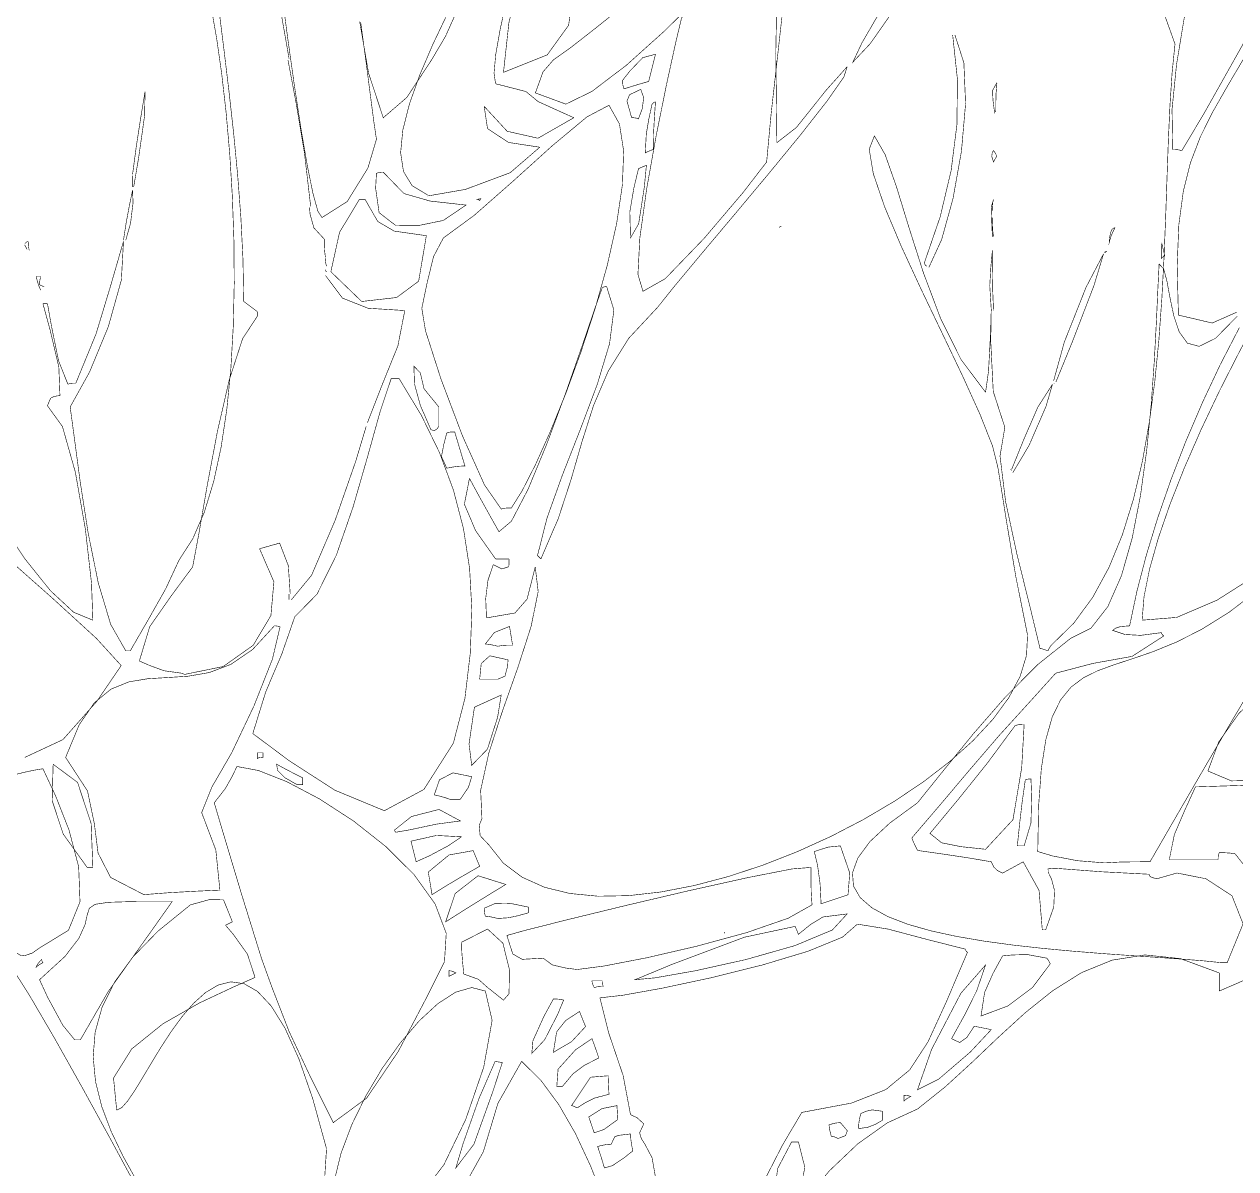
# Model space of a CAD drawing. Extents: x -2.4 to 2.35, y -1.59 to 1.78.
# Drawn here: x -0.448 to 0.621, y -0.404 to 0.605 of the extents above; entities that cross this region are included whole.
import ezdxf

# ---------------------------------------------------------------- set-up
doc = ezdxf.new("R2010")
doc.units = 0
doc.header["$LTSCALE"] = 0.000394
doc.header["$MEASUREMENT"] = 0
doc.layers.add('Alberi', color=8, linetype='CONTINUOUS')

msp = doc.modelspace()

# ---------------------------------------------------------------- linework, layer by layer
at = {"layer": 'Alberi', "color": 8, "linetype": 'Continuous', "const_width": 0.0005}
for points in [[(-0.032, 0.5525), (-0.033321, 0.561928), (-0.03183, 0.578333), (-0.027843, 0.600894), (-0.021676, 0.628791), (-0.013648, 0.661205), (-0.004074, 0.697315), (0.006728, 0.736302), (0.018442, 0.777345), (0.03075, 0.819625), (0.043336, 0.862322), (0.055883, 0.904615), (0.068074, 0.945685), (0.079592, 0.984712), (0.090121, 1.020876), (0.099343, 1.053356), (0.106941, 1.081334), (0.112599, 1.103989), (0.116, 1.1205)], [(-0.092, 0.4545), (-0.10547, 0.462502), (-0.11315, 0.475087), (-0.115682, 0.491702), (-0.113708, 0.511794), (-0.10787, 0.534811), (-0.09881, 0.560198), (-0.087171, 0.587405), (-0.073594, 0.615877), (-0.058721, 0.645063), (-0.043196, 0.674408), (-0.027658, 0.703361), (-0.012752, 0.731368), (0.000882, 0.757876), (0.012601, 0.782334), (0.021763, 0.804187), (0.027726, 0.822883), (0.029848, 0.837869), (0.027487, 0.848592), (0.02, 0.8545)], [(-0.247, 0.7945), (-0.245458, 0.759245), (-0.241333, 0.72413), (-0.235375, 0.688625), (-0.228333, 0.652204), (-0.220958, 0.614338), (-0.214, 0.5745)], [(0.499, 0.7575), (0.504728, 0.727532), (0.518904, 0.693916), (0.537016, 0.658284), (0.554552, 0.622268), (0.567, 0.5875)], [(0.565, 0.4945), (0.56438, 0.52988), (0.56837, 0.569537), (0.57525, 0.61125), (0.583296, 0.652796), (0.590787, 0.691954), (0.596, 0.7265)], [(0.216, 0.5005), (0.215567, 0.542213), (0.215056, 0.579204), (0.215649, 0.611551), (0.218528, 0.639332), (0.224875, 0.662625), (0.235872, 0.681508), (0.252701, 0.696059), (0.276544, 0.706356), (0.308583, 0.712477), (0.35, 0.7145)], [(-0.254, 0.3605), (-0.254667, 0.397589), (-0.256519, 0.434769), (-0.259333, 0.471907), (-0.262889, 0.508873), (-0.266963, 0.545534), (-0.271333, 0.581759), (-0.275778, 0.617416), (-0.280074, 0.652374), (-0.284, 0.6865)], [(-0.294, 0.6655), (-0.288288, 0.645295), (-0.282872, 0.620722), (-0.277859, 0.592377), (-0.27336, 0.560854), (-0.269482, 0.526749), (-0.266335, 0.490655), (-0.264027, 0.453168), (-0.262666, 0.414882), (-0.262362, 0.376392), (-0.263222, 0.338293), (-0.265357, 0.301179), (-0.268874, 0.265646), (-0.273882, 0.232288), (-0.28049, 0.201699), (-0.288807, 0.174475), (-0.29894, 0.151211), (-0.311, 0.1325)], [(0.664, 0.6535), (0.651328, 0.631313), (0.623375, 0.581), (0.592984, 0.526938), (0.573, 0.4935)], [(-0.150878, 0.606643), (-0.146069, 0.571069), (-0.142163, 0.54099), (-0.139145, 0.517952), (-0.137, 0.5035), (-0.144556, 0.478056), (-0.162778, 0.448611), (-0.185, 0.4345), (-0.188629, 0.440121), (-0.193017, 0.455999), (-0.198016, 0.48066), (-0.203479, 0.512627), (-0.209259, 0.550426), (-0.215208, 0.59258), (-0.221178, 0.637614)], [(-0.057331, 0.636278), (-0.076, 0.5945), (-0.088037, 0.574056), (-0.110296, 0.540278), (-0.131, 0.5225), (-0.143906, 0.561672), (-0.15175, 0.607125)], [(0.151539, 0.633287), (0.117297, 0.599284), (0.083213, 0.568675), (0.052907, 0.545675), (0.03, 0.5345), (0.003148, 0.544389), (0.009852, 0.562944), (0.019, 0.5735), (0.033995, 0.584139), (0.0566, 0.601789), (0.085151, 0.62468)], [(0.346, 0.3945), (0.360024, 0.435276), (0.369632, 0.475908), (0.374728, 0.516252), (0.375216, 0.556164), (0.371, 0.5955)], [(0.35, 0.3905), (0.361287, 0.41513), (0.371296, 0.451204), (0.37875, 0.493), (0.38237, 0.534796), (0.38088, 0.57087), (0.373, 0.5955)], [(0.567, 0.5875), (0.564428, 0.561912), (0.562554, 0.533439), (0.561143, 0.502519), (0.55996, 0.469589), (0.558768, 0.435086), (0.557331, 0.399447), (0.555415, 0.36311), (0.552783, 0.326511), (0.5492, 0.290088), (0.544429, 0.254278), (0.538236, 0.219518), (0.530384, 0.186246), (0.520639, 0.154899), (0.508763, 0.125913), (0.494522, 0.099727), (0.477679, 0.076777), (0.458, 0.0575)], [(0.538, 0.0795), (0.539681, 0.10013), (0.544536, 0.12441), (0.552281, 0.151818), (0.562633, 0.18183), (0.575309, 0.213925), (0.590024, 0.24758), (0.606496, 0.282274), (0.624441, 0.317485), (0.643575, 0.352689), (0.663616, 0.387364), (0.68428, 0.420989), (0.705283, 0.453041), (0.726342, 0.482998), (0.747173, 0.510338), (0.767494, 0.534539), (0.787021, 0.555077), (0.805469, 0.571432), (0.822557, 0.58308), (0.838, 0.5895)], [(-0.195, 0.4445), (-0.200407, 0.491056), (-0.207593, 0.534278), (-0.215, 0.5735)], [(0.111, 0.3555), (0.126379, 0.37474), (0.150031, 0.403109), (0.178605, 0.43708), (0.20875, 0.473125), (0.237113, 0.507717), (0.260344, 0.537328), (0.27509, 0.558432), (0.278, 0.5675)], [(0.278, 0.5675), (0.259481, 0.546796), (0.233185, 0.51387), (0.216, 0.5005)], [(0.621376, 0.351031), (0.599825, 0.3415), (0.57, 0.3485), (0.568907, 0.392238), (0.570376, 0.428044), (0.574329, 0.457706), (0.580688, 0.483012), (0.589375, 0.50575), (0.600312, 0.527708), (0.613421, 0.550674), (0.628624, 0.576436)], [(-0.341, 0.5455), (-0.344963, 0.521463), (-0.348704, 0.497204), (-0.352, 0.4725)], [(-0.351, 0.4615), (-0.34663, 0.487278), (-0.34137, 0.524389), (-0.341, 0.5455)], [(0.037, 0.5225), (0.005556, 0.536722), (-0.005222, 0.545611), (-0.032, 0.5525)], [(0.408, 0.5265), (0.406519, 0.538167), (0.406148, 0.5465), (0.41, 0.5535)], [(0.409, 0.5275), (0.409037, 0.536204), (0.409296, 0.544463), (0.41, 0.5525)], [(0.007, 0.4965), (-0.020593, 0.500722), (-0.039074, 0.512944), (-0.042, 0.5325)], [(-0.042, 0.5325), (-0.021741, 0.510574), (0.005407, 0.504426), (0.037, 0.5225)], [(0.302, 0.5065), (0.297411, 0.494759), (0.301048, 0.473052), (0.311117, 0.443653), (0.325824, 0.408836), (0.343375, 0.370875), (0.361976, 0.332044), (0.379833, 0.294617), (0.395152, 0.260868), (0.406139, 0.233071), (0.411, 0.2135)], [(0.4, 0.2805), (0.378408, 0.309182), (0.360367, 0.345509), (0.345265, 0.385614), (0.33249, 0.425631), (0.321429, 0.461695), (0.311469, 0.48994), (0.302, 0.5065)], [(-0.092, 0.4535), (-0.058556, 0.459315), (-0.019111, 0.474019), (0.007, 0.4965)], [(0.573, 0.4935), (0.570037, 0.494204), (0.567296, 0.494463), (0.565, 0.4945)], [(-0.352, 0.4615), (-0.352, 0.465204), (-0.352, 0.468463), (-0.352, 0.4715)], [(-0.352, 0.4585), (-0.354963, 0.444204), (-0.357704, 0.429463), (-0.36, 0.4145)], [(-0.358, 0.4145), (-0.353778, 0.429463), (-0.351556, 0.447537), (-0.352, 0.4585)], [(0.406, 0.4175), (0.40537, 0.431833), (0.404963, 0.4435), (0.407, 0.4505)], [(0.407, 0.4505), (0.406296, 0.447463), (0.406037, 0.444204), (0.406, 0.4405)], [(-0.183, 0.4155), (-0.192148, 0.425426), (-0.195519, 0.437574), (-0.196, 0.4435)], [(0.407, 0.4175), (0.406296, 0.423463), (0.406037, 0.429204), (0.406, 0.4345)], [(0.218, 0.4255), (0.218296, 0.426204), (0.219037, 0.426463), (0.22, 0.4265)], [(-0.444, 0.4135), (-0.445, 0.413204), (-0.446, 0.412463), (-0.447, 0.4115)], [(-0.445, 0.4065), (-0.445963, 0.408204), (-0.446704, 0.409463), (-0.447, 0.4105)], [(-0.443, 0.4055), (-0.443704, 0.408463), (-0.443963, 0.411204), (-0.444, 0.4135)], [(-0.407, 0.2675), (-0.389953, 0.298187), (-0.373375, 0.33825), (-0.361859, 0.379438), (-0.36, 0.4135)], [(-0.36, 0.4135), (-0.371778, 0.37287), (-0.384222, 0.331796), (-0.402, 0.2885)], [(-0.182, 0.3995), (-0.182704, 0.405204), (-0.182963, 0.410463), (-0.183, 0.4155)], [(-0.181, 0.3915), (-0.181704, 0.394204), (-0.181963, 0.396463), (-0.182, 0.3985)], [(0.406, 0.4055), (0.40463, 0.390685), (0.403704, 0.374315), (0.405, 0.3535)], [(0.407, 0.3525), (0.406296, 0.370463), (0.406037, 0.388204), (0.406, 0.4055)], [(0.504, 0.4025), (0.488593, 0.373019), (0.469407, 0.324648), (0.46, 0.2905)], [(0.462, 0.2895), (0.476444, 0.324796), (0.495556, 0.374537), (0.504, 0.4025)], [(0.505, 0.4035), (0.505296, 0.404204), (0.506037, 0.404463), (0.507, 0.4045)], [(0.506, 0.4035), (0.505296, 0.4035), (0.505037, 0.4035), (0.505, 0.4035)], [(-0.181, 0.3865), (-0.181704, 0.387463), (-0.181963, 0.388204), (-0.182, 0.3885)], [(0.623703, 0.337353), (0.606797, 0.304602), (0.590995, 0.270984), (0.576433, 0.236919), (0.563248, 0.202824), (0.551575, 0.169117), (0.541552, 0.136215), (0.533315, 0.104537), (0.527, 0.0745), (0.519111, 0.073907), (0.514556, 0.072426), (0.512, 0.0705), (0.522926, 0.06687), (0.536741, 0.06613), (0.555, 0.0685), (0.555296, 0.0675), (0.556037, 0.0665), (0.557, 0.0655), (0.529141, 0.047578), (0.494625, 0.041375), (0.461797, 0.032734), (0.439, 0.0075), (0.412344, -0.021797), (0.38625, -0.052125), (0.360531, -0.082641), (0.335, -0.1125), (0.336296, -0.115796), (0.338037, -0.119537), (0.34, -0.1235), (0.361296, -0.126537), (0.383037, -0.129796), (0.405, -0.1335), (0.40737, -0.138315), (0.41063, -0.141352), (0.415, -0.1435), (0.433185, -0.133574), (0.447148, -0.158759), (0.45, -0.1935), (0.451, -0.1935), (0.452, -0.1935), (0.453, -0.1935), (0.460104, -0.173449), (0.460797, -0.158798), (0.458148, -0.148796), (0.455228, -0.142696), (0.455106, -0.139748), (0.460852, -0.139204), (0.475536, -0.140313), (0.502229, -0.142329), (0.544, -0.1445), (0.545148, -0.146648), (0.547852, -0.147685), (0.551, -0.1485), (0.56868, -0.143428), (0.59428, -0.148484), (0.61724, -0.163476), (0.627, -0.188212), (0.613, -0.2225), (0.611037, -0.2225), (0.609296, -0.2225), (0.608, -0.2225), (0.592254, -0.220872), (0.573375, -0.21935), (0.551907, -0.217838), (0.52839, -0.216239), (0.503366, -0.214455), (0.477376, -0.212389), (0.450963, -0.209944), (0.424668, -0.207023), (0.399032, -0.203529), (0.374598, -0.199364), (0.351906, -0.194432), (0.331499, -0.188634), (0.313917, -0.181874), (0.299704, -0.174056), (0.289399, -0.16508), (0.283546, -0.154851), (0.282685, -0.143271), (0.287359, -0.130243), (0.298108, -0.11567), (0.315474, -0.099455), (0.34, -0.0815), (0.34, -0.0815), (0.363256, -0.052596), (0.389248, -0.020668), (0.417112, 0.011308), (0.445984, 0.040356), (0.475, 0.0635), (0.492955, 0.072448), (0.507763, 0.091449), (0.51975, 0.118555), (0.529239, 0.151819), (0.536555, 0.189293), (0.542023, 0.22903), (0.545968, 0.269082), (0.548713, 0.307503), (0.550584, 0.342344), (0.551905, 0.371659), (0.553, 0.3935), (0.556982, 0.389277), (0.559896, 0.378436), (0.562594, 0.363719), (0.565928, 0.347868), (0.57075, 0.333625), (0.577912, 0.323732), (0.588266, 0.320931), (0.602664, 0.327964), (0.621958, 0.347573)], [(0.348, 0.3915), (0.347037, 0.3925), (0.346296, 0.3935), (0.346, 0.3945)], [(-0.433, 0.3705), (-0.434704, 0.3745), (-0.435963, 0.3785), (-0.437, 0.3825)], [(-0.437, 0.3825), (-0.435963, 0.3825), (-0.434704, 0.3825), (-0.433, 0.3825)], [(-0.433, 0.3825), (-0.433778, 0.378833), (-0.433889, 0.375167), (-0.43, 0.3735)], [(-0.112, 0.3525), (-0.14437, 0.354537), (-0.166963, 0.363463), (-0.182, 0.3835)], [(-0.029, 0.1575), (-0.017977, 0.166786), (-0.003262, 0.195051), (0.013324, 0.235194), (0.029962, 0.280112), (0.044834, 0.322704), (0.05612, 0.355867), (0.062, 0.3725)], [(0.066, 0.3735), (0.072329, 0.352972), (0.068513, 0.323278), (0.05763, 0.287252), (0.042758, 0.247727), (0.026977, 0.207538), (0.013364, 0.169517), (0.005, 0.1365)], [(0.062, 0.3725), (0.063037, 0.373204), (0.064296, 0.373463), (0.066, 0.3735)], [(-0.427, 0.3585), (-0.428704, 0.3585), (-0.429963, 0.3585), (-0.431, 0.3585)], [(-0.431, 0.3585), (-0.424667, 0.335278), (-0.417, 0.302722), (-0.416, 0.2775)], [(-0.409, 0.2875), (-0.417222, 0.30813), (-0.423444, 0.338537), (-0.427, 0.3585)], [(-0.242, 0.3515), (-0.246, 0.3545), (-0.25, 0.3575), (-0.254, 0.3605)], [(-0.145, 0.2535), (-0.131556, 0.288056), (-0.118111, 0.321278), (-0.112, 0.3525)], [(0.008, 0.1335), (0.023257, 0.168993), (0.034542, 0.203401), (0.044131, 0.23662), (0.054297, 0.268544), (0.067315, 0.299069), (0.085458, 0.328089), (0.111, 0.3555)], [(0.405, 0.3535), (0.40437, 0.33213), (0.40263, 0.299204), (0.4, 0.2805)], [(0.417, 0.2495), (0.406778, 0.28113), (0.404556, 0.325204), (0.405, 0.3535)], [(-0.299, 0.1265), (-0.293528, 0.155856), (-0.286222, 0.198019), (-0.27725, 0.245625), (-0.266778, 0.291315), (-0.254972, 0.327727), (-0.242, 0.3475)], [(-0.242, 0.3475), (-0.242, 0.349204), (-0.242, 0.350463), (-0.242, 0.3515)], [(-0.387, 0.0795), (-0.40393, 0.086485), (-0.424366, 0.105453), (-0.446778, 0.133426), (-0.469634, 0.167423), (-0.491403, 0.204466), (-0.510556, 0.241574), (-0.52556, 0.275769), (-0.534885, 0.304071), (-0.537, 0.3235)], [(-0.402, 0.2885), (-0.404704, 0.288463), (-0.406963, 0.288204), (-0.409, 0.2875)], [(0.461, 0.2885), (0.460296, 0.2885), (0.460037, 0.2885), (0.46, 0.2885)], [(-0.416, 0.2775), (-0.418963, 0.277204), (-0.421704, 0.276463), (-0.424, 0.2755)], [(0.459, 0.2875), (0.446111, 0.267389), (0.433889, 0.239278), (0.423, 0.2125)], [(0.424, 0.2095), (0.438407, 0.233722), (0.453259, 0.267944), (0.459, 0.2875)], [(-0.424, 0.2755), (-0.425, 0.273463), (-0.426, 0.271204), (-0.427, 0.2685)], [(-0.427, 0.2685), (-0.413816, 0.250284), (-0.402408, 0.209892), (-0.393592, 0.159708), (-0.388184, 0.112116), (-0.387, 0.0795)], [(-0.358, 0.0525), (-0.371282, 0.075787), (-0.382259, 0.112463), (-0.391125, 0.15625), (-0.398074, 0.20087), (-0.403301, 0.240046), (-0.407, 0.2675)], [(-0.212, 0.0975), (-0.194234, 0.119016), (-0.173375, 0.167625), (-0.155328, 0.219422), (-0.146, 0.2505)], [(0.448, 0.0545), (0.439304, 0.090812), (0.427872, 0.136676), (0.417688, 0.183884), (0.412736, 0.224228), (0.417, 0.2495)], [(0.757, 0.2295), (0.753127, 0.22248), (0.736703, 0.204094), (0.710646, 0.178348), (0.677875, 0.14925), (0.641307, 0.120809), (0.603859, 0.097031), (0.568451, 0.081926), (0.538, 0.0795)], [(0.411, 0.2135), (0.41863, 0.165611), (0.426704, 0.117722), (0.437, 0.0665)], [(-0.032, 0.1335), (-0.049519, 0.158352), (-0.059481, 0.181648), (-0.055, 0.2045)], [(-0.055, 0.2045), (-0.046704, 0.189204), (-0.037963, 0.173463), (-0.029, 0.1575)], [(0.423, 0.2115), (0.422296, 0.212204), (0.422037, 0.212463), (0.422, 0.2125)], [(-0.362, 0.0395), (-0.383848, 0.06342), (-0.422064, 0.09838), (-0.464456, 0.13598), (-0.498832, 0.16782), (-0.513, 0.1855)], [(-0.307, 0.0315), (-0.272096, 0.038628), (-0.245688, 0.057324), (-0.230032, 0.083556), (-0.227384, 0.113292), (-0.24, 0.1425)], [(-0.24, 0.1425), (-0.222333, 0.147463), (-0.214667, 0.127537), (-0.213, 0.1025)], [(-0.311, 0.1325), (-0.322815, 0.107093), (-0.338185, 0.079907), (-0.354, 0.0525)], [(-0.04, 0.0815), (-0.040667, 0.098574), (-0.038667, 0.114759), (-0.034, 0.1285)], [(-0.034, 0.1285), (-0.02637, 0.124685), (-0.020296, 0.126648), (-0.02, 0.1335)], [(-0.02, 0.1335), (-0.024, 0.1335), (-0.028, 0.1335), (-0.032, 0.1335)], [(0.005, 0.1365), (0.006, 0.1355), (0.007, 0.1345), (0.008, 0.1335)], [(-0.346, 0.0435), (-0.336926, 0.073685), (-0.317407, 0.101648), (-0.299, 0.1265)], [(-0.044, -0.0955), (-0.045122, -0.070398), (-0.037918, -0.037582), (-0.025816, -0.000357), (-0.012245, 0.037969), (-0.000633, 0.074092), (0.005592, 0.104704), (0.003, 0.1265)], [(0.003, 0.1265), (-0.004148, 0.098167), (-0.014852, 0.085833), (-0.04, 0.0815)], [(0.596, -0.0535), (0.605614, -0.027728), (0.623232, -0.002844), (0.647318, 0.020804), (0.676336, 0.042868), (0.70875, 0.063), (0.743024, 0.080852), (0.777622, 0.096076), (0.811008, 0.108324), (0.841646, 0.117248), (0.868, 0.1225)], [(-0.214, 0.0975), (-0.214, 0.099463), (-0.214, 0.101204), (-0.214, 0.1025)], [(0.636, 0.0225), (0.612922, -0.0165), (0.590125, -0.0555), (0.567516, -0.0945), (0.545, -0.1335), (0.531296, -0.133537), (0.518037, -0.133796), (0.505, -0.1345), (0.481037, -0.132574), (0.459296, -0.128426), (0.446, -0.1245), (0.44678, -0.084124), (0.449143, -0.051545), (0.453128, -0.025788), (0.458772, -0.005876), (0.466111, 0.009167), (0.475184, 0.020316), (0.486028, 0.028548), (0.498679, 0.034839), (0.513176, 0.040164), (0.529556, 0.0455), (0.547855, 0.051823), (0.568112, 0.060108), (0.590364, 0.071332), (0.614647, 0.086471), (0.641, 0.1065)], [(0.437, 0.0665), (0.436109, 0.048449), (0.430445, 0.029892), (0.420427, 0.011044), (0.406476, -0.007883), (0.389012, -0.026675), (0.368455, -0.045118), (0.345227, -0.062998), (0.319747, -0.080103), (0.292435, -0.096218), (0.263713, -0.11113), (0.234, -0.124625), (0.203717, -0.13649), (0.173284, -0.146512), (0.143121, -0.154476), (0.113649, -0.160169), (0.085289, -0.163378), (0.058459, -0.163889), (0.033582, -0.161489), (0.011077, -0.155963), (-0.008635, -0.147099), (-0.025134, -0.134682), (-0.038, -0.1185)], [(0.455, 0.0525), (0.452296, 0.053463), (0.450037, 0.054204), (0.448, 0.0545)], [(0.458, 0.0575), (0.457, 0.056204), (0.456, 0.054463), (0.455, 0.0525)], [(-0.354, 0.0525), (-0.355704, 0.0525), (-0.356963, 0.0525), (-0.358, 0.0525)], [(-0.307, 0.0325), (-0.324222, 0.034907), (-0.337444, 0.039759), (-0.346, 0.0435)], [(-0.447, -0.0415), (-0.413407, -0.025833), (-0.383593, 0.007833), (-0.362, 0.0395)], [(0.865, 0.0165), (0.843229, 0.006191), (0.811016, -0.008219), (0.771889, -0.024457), (0.729375, -0.04025), (0.687002, -0.053324), (0.648297, -0.061406), (0.616787, -0.062223), (0.596, -0.0535)], [(0.643185, -0.156093), (0.62, -0.1265), (0.615037, -0.125796), (0.610296, -0.125537), (0.606, -0.1255), (0.605296, -0.1275), (0.605037, -0.1295), (0.605, -0.1315), (0.590296, -0.1315), (0.576037, -0.1315), (0.562, -0.1315), (0.566407, -0.109574), (0.575926, -0.087426), (0.585, -0.0675), (0.6276, -0.066124)], [(-0.038, -0.1185), (-0.045556, -0.110537), (-0.046444, -0.101463), (-0.044, -0.0955)], [(-0.301, -0.1715), (-0.284519, -0.166944), (-0.271815, -0.167056), (-0.264, -0.1865)], [(-0.252, -0.5855), (-0.263176, -0.559247), (-0.276034, -0.533772), (-0.290074, -0.509), (-0.304793, -0.484858), (-0.319689, -0.461272), (-0.334259, -0.438167), (-0.348003, -0.415469), (-0.360417, -0.393105), (-0.371, -0.371), (-0.37925, -0.34908), (-0.384664, -0.327272), (-0.386741, -0.3055), (-0.384978, -0.283691), (-0.378874, -0.261772), (-0.367926, -0.239667), (-0.351632, -0.217302), (-0.329491, -0.194605), (-0.301, -0.1715)], [(-0.264, -0.1865), (-0.266, -0.1875), (-0.268, -0.1885), (-0.27, -0.1895)], [(-0.27, -0.1895), (-0.263259, -0.197426), (-0.250741, -0.214907), (-0.244, -0.2355)], [(0.110889, -0.422463), (0.106, -0.3945), (0.099815, -0.382796), (0.096519, -0.377537), (0.095, -0.3725), (0.098704, -0.364574), (0.09263, -0.359093), (0.087, -0.3565), (0.080444, -0.321796), (0.067889, -0.28487), (0.06, -0.2535), (0.080131, -0.251211), (0.114886, -0.244987), (0.15795, -0.235789), (0.203009, -0.224579), (0.243746, -0.212319), (0.273848, -0.199972), (0.287, -0.1885), (0.314074, -0.19287), (0.348926, -0.20213), (0.382, -0.2105), (0.382296, -0.2115), (0.383037, -0.2125), (0.384, -0.2135), (0.364782, -0.258389), (0.349259, -0.292278), (0.333125, -0.317), (0.312074, -0.334389), (0.281801, -0.346278), (0.238, -0.3545), (0.220953, -0.383359), (0.193875, -0.436125)], [(0.17, -0.1965), (0.17, -0.195796), (0.17, -0.195537), (0.17, -0.1955)], [(-0.289, -0.5315), (-0.293691, -0.523025), (-0.306008, -0.49994), (-0.324217, -0.465755), (-0.346584, -0.42398), (-0.371375, -0.378125), (-0.396856, -0.3317), (-0.421293, -0.288215), (-0.442952, -0.25118), (-0.460099, -0.224105), (-0.471, -0.2105)], [(0.34, -0.3515), (0.364161, -0.33221), (0.387728, -0.3107), (0.411127, -0.28841), (0.434784, -0.26678), (0.459125, -0.24725), (0.484576, -0.23126), (0.511563, -0.22025), (0.540512, -0.21566), (0.571849, -0.21893), (0.606, -0.2315)], [(0.606, -0.2315), (0.606, -0.236537), (0.606, -0.241796), (0.606, -0.2475)], [(-0.244, -0.2355), (-0.263731, -0.244236), (-0.293185, -0.258056), (-0.32525, -0.276375), (-0.352815, -0.298611), (-0.368769, -0.324181), (-0.366, -0.3525)], [(-0.366, -0.3525), (-0.36158, -0.350332), (-0.356252, -0.344331), (-0.350072, -0.335251), (-0.343096, -0.323845), (-0.33538, -0.310869), (-0.326979, -0.297075), (-0.317951, -0.283218), (-0.308351, -0.270053), (-0.298234, -0.258333), (-0.287658, -0.248811), (-0.276677, -0.242243), (-0.265348, -0.239383), (-0.253727, -0.240983), (-0.24187, -0.247799), (-0.229832, -0.260584), (-0.217671, -0.280093), (-0.205441, -0.307079), (-0.193198, -0.342297), (-0.181, -0.3865)], [(-0.174111, -0.414537), (-0.168152, -0.390348), (-0.158625, -0.365087), (-0.146255, -0.33978), (-0.131768, -0.315452), (-0.115889, -0.29313), (-0.099343, -0.273838), (-0.082856, -0.258604), (-0.067153, -0.248452), (-0.052959, -0.244409), (-0.041, -0.2475), (-0.035, -0.273292), (-0.04244, -0.314636), (-0.05828, -0.360684), (-0.07748, -0.400588), (-0.095, -0.4235)], [(0.606, -0.2475), (0.633815, -0.235463), (0.665852, -0.24187), (0.703, -0.2525)], [(-0.063, -0.4255), (-0.042778, -0.389204), (-0.029889, -0.346463), (-0.009, -0.3095), (0.007874, -0.326099), (0.02367, -0.347469), (0.038352, -0.372964), (0.051882, -0.401942), (0.064222, -0.433759)], [(0.168, -0.6235), (0.168955, -0.594554), (0.17504, -0.563052), (0.185685, -0.530098), (0.20032, -0.496796), (0.218375, -0.46425), (0.23928, -0.433564), (0.262465, -0.405842), (0.28736, -0.382188), (0.313395, -0.363706), (0.34, -0.3515)], [(-0.181, -0.3865), (-0.183072, -0.419068), (-0.177176, -0.449284), (-0.161344, -0.473116), (-0.133608, -0.486532), (-0.092, -0.4855)]]:
    msp.add_lwpolyline(points, dxfattribs=at)
for points in [[(-0.025, 0.5625), (-0.020222, 0.606315), (-0.008111, 0.655019), (0.008, 0.6955), (0.019444, 0.686759), (0.030556, 0.664574), (0.0365, 0.635), (0.032444, 0.604093), (0.013556, 0.577907)], [(0.098, 0.3695), (0.093534, 0.384267), (0.095207, 0.416491), (0.101201, 0.459631), (0.109697, 0.507144), (0.118875, 0.552488), (0.126915, 0.589121), (0.132, 0.6105), (0.158185, 0.642352), (0.188148, 0.673315), (0.221, 0.6965), (0.222296, 0.6955), (0.224037, 0.6945), (0.226, 0.6935), (0.224504, 0.65582), (0.220752, 0.61382), (0.215848, 0.56966), (0.210896, 0.5255), (0.207, 0.4835), (0.186313, 0.456688), (0.15175, 0.416), (0.117563, 0.380563)], [(0.283, 0.5715), (0.291222, 0.588944), (0.308778, 0.619056), (0.325, 0.6285), (0.316333, 0.6135), (0.298333, 0.587833)], [(0.083, 0.5485), (0.082037, 0.5485), (0.081296, 0.5485), (0.081, 0.5485), (0.080296, 0.551204), (0.080037, 0.553463), (0.08, 0.5555), (0.08663, 0.563907), (0.097704, 0.575426), (0.109, 0.5785), (0.107, 0.5705), (0.105, 0.5625), (0.103, 0.5545), (0.096037, 0.5525), (0.089296, 0.5505)], [(0.088, 0.5225), (0.083852, 0.537204), (0.086148, 0.542796), (0.096, 0.5475), (0.098593, 0.540315), (0.097407, 0.530685), (0.094, 0.5215), (0.092, 0.522204), (0.09, 0.522463)], [(0.1, 0.4915), (0.100889, 0.507981), (0.103111, 0.521352), (0.106, 0.5345), (0.107, 0.535463), (0.108, 0.536204), (0.109, 0.5365), (0.108037, 0.5225), (0.107296, 0.5085), (0.107, 0.4945), (0.104296, 0.4935), (0.102037, 0.4925)], [(-0.027, 0.1775), (-0.041768, 0.198788), (-0.061144, 0.241964), (-0.080136, 0.292196), (-0.093752, 0.334652), (-0.097, 0.3545), (-0.092296, 0.377019), (-0.086704, 0.399981), (-0.078, 0.4165), (-0.050912, 0.436348), (-0.016816, 0.466324), (0.018336, 0.498076), (0.048592, 0.523252), (0.068, 0.5335), (0.077231, 0.517062), (0.080935, 0.493245), (0.079875, 0.463547), (0.074815, 0.429463), (0.066519, 0.39249), (0.05575, 0.354125), (0.043273, 0.315864), (0.029852, 0.279204), (0.01625, 0.245641), (0.003231, 0.216671), (-0.00844, 0.193792), (-0.018, 0.1785), (-0.021, 0.178463), (-0.024, 0.178204)], [(0.407, 0.4835), (0.405444, 0.488537), (0.405889, 0.491796), (0.407, 0.4935), (0.408, 0.492204), (0.409, 0.490463), (0.41, 0.4885), (0.409, 0.487204), (0.408, 0.485463)], [(0.087, 0.4165), (0.08637, 0.439426), (0.089963, 0.460574), (0.094, 0.4775), (0.096037, 0.4785), (0.098296, 0.4795), (0.101, 0.4805), (0.099148, 0.461241), (0.094185, 0.429093)], [(-0.12, 0.4275), (-0.13463, 0.438759), (-0.137704, 0.460241), (-0.137, 0.4735), (-0.135, 0.474204), (-0.133, 0.474463), (-0.131, 0.4745), (-0.112741, 0.455648), (-0.089593, 0.449019), (-0.058, 0.4455), (-0.078074, 0.431944), (-0.098593, 0.427722)], [(-0.15, 0.3605), (-0.177185, 0.386722), (-0.169481, 0.421611), (-0.152, 0.4505), (-0.150704, 0.4505), (-0.148963, 0.4505), (-0.147, 0.4505), (-0.135889, 0.431093), (-0.121444, 0.422574), (-0.093, 0.4185), (-0.099778, 0.378352), (-0.119222, 0.363981)], [(-0.048, 0.4505), (-0.04637, 0.450907), (-0.044963, 0.451093), (-0.046, 0.4495), (-0.046963, 0.450204), (-0.047704, 0.450463)], [(0.509, 0.4125), (0.509296, 0.416463), (0.510037, 0.420204), (0.511, 0.4235), (0.512, 0.424463), (0.513, 0.425204), (0.514, 0.4255), (0.512037, 0.421463), (0.510296, 0.417204)], [(0.555, 0.3985), (0.554889, 0.409463), (0.555444, 0.411537), (0.558, 0.4005), (0.557, 0.400204), (0.556, 0.399463)], [(-0.089, 0.2475), (-0.098222, 0.268685), (-0.103444, 0.287648), (-0.104, 0.3035), (-0.098296, 0.2975), (-0.095037, 0.2835), (-0.082, 0.2675), (-0.082, 0.262204), (-0.082, 0.256463), (-0.082, 0.2505), (-0.083593, 0.248167), (-0.086074, 0.2465)], [(-0.13, -0.0885), (-0.17363, -0.070426), (-0.213704, -0.044574), (-0.246, -0.0205), (-0.23463, 0.016204), (-0.22037, 0.049796), (-0.209, 0.0825), (-0.18937, 0.102431), (-0.172296, 0.136944), (-0.1575, 0.179625), (-0.144704, 0.224056), (-0.13363, 0.263819), (-0.124, 0.2925), (-0.121963, 0.2925), (-0.119704, 0.2925), (-0.117, 0.2925), (-0.097445, 0.260162), (-0.0815, 0.227484), (-0.069117, 0.194221), (-0.06025, 0.160125), (-0.054852, 0.124951), (-0.052875, 0.088453), (-0.054273, 0.050385), (-0.059, 0.0105), (-0.069185, -0.028944), (-0.095148, -0.069722)], [(-0.075, 0.2135), (-0.079667, 0.223759), (-0.077667, 0.234241), (-0.075, 0.2445), (-0.072963, 0.245204), (-0.070704, 0.245463), (-0.068, 0.2455), (-0.065, 0.2355), (-0.062, 0.2255), (-0.059, 0.2155), (-0.064704, 0.215204), (-0.069963, 0.214463)], [(-0.342, -0.1625), (-0.371352, -0.147324), (-0.382416, -0.125812), (-0.385704, -0.099788), (-0.391728, -0.071076), (-0.411, -0.0415), (-0.399051, -0.01272), (-0.385673, 0.006706), (-0.371024, 0.01868), (-0.355261, 0.025106), (-0.338543, 0.027884), (-0.321027, 0.028918), (-0.302871, 0.030109), (-0.284232, 0.033361), (-0.265269, 0.040575), (-0.246139, 0.053654), (-0.227, 0.0745), (-0.225704, 0.074463), (-0.223963, 0.074204), (-0.222, 0.0735), (-0.228703, 0.045141), (-0.244875, 0.004125), (-0.264609, -0.037453), (-0.282, -0.0675), (-0.291074, -0.090204), (-0.278593, -0.12313), (-0.275, -0.1585), (-0.297704, -0.159537), (-0.319963, -0.160796)], [(-0.03, 0.0565), (-0.033963, 0.057463), (-0.037704, 0.058204), (-0.041, 0.0585), (-0.033, 0.068685), (-0.019667, 0.073981), (-0.017, 0.0575), (-0.021704, 0.057463), (-0.025963, 0.057204)], [(-0.03, 0.0275), (-0.035704, 0.0275), (-0.040963, 0.0275), (-0.046, 0.0275), (-0.04463, 0.041241), (-0.037037, 0.048093), (-0.021, 0.0445), (-0.021333, 0.039204), (-0.023667, 0.03013)], [(-0.053, -0.0485), (-0.05537, -0.029759), (-0.05063, 0.002759), (-0.027, 0.0135), (-0.030185, -0.00613), (-0.039148, -0.034204)], [(0.4, -0.1225), (0.378407, -0.120204), (0.361259, -0.116796), (0.351, -0.1085), (0.376444, -0.07787), (0.401889, -0.04613), (0.426, -0.0135), (0.428296, -0.012796), (0.431037, -0.012537), (0.434, -0.0125), (0.431852, -0.050574), (0.424148, -0.096426)], [(-0.242, -0.0425), (-0.242, -0.040537), (-0.242, -0.038796), (-0.242, -0.0375), (-0.240704, -0.0375), (-0.238963, -0.0375), (-0.237, -0.0375), (-0.237, -0.038537), (-0.237, -0.039796), (-0.237, -0.0415), (-0.238963, -0.041537), (-0.240704, -0.041796)], [(-0.45, -0.2165), (-0.483601, -0.1952), (-0.499009, -0.174547), (-0.500563, -0.153841), (-0.492601, -0.132383), (-0.479461, -0.109474), (-0.465481, -0.084413), (-0.455, -0.0565), (-0.447, -0.054537), (-0.439, -0.052796), (-0.431, -0.0515), (-0.419833, -0.075426), (-0.408, -0.105574), (-0.3995, -0.138), (-0.398333, -0.168759), (-0.4085, -0.193907), (-0.434, -0.2095), (-0.44037, -0.213981), (-0.446296, -0.216019)], [(-0.392, -0.1385), (-0.413111, -0.10913), (-0.422889, -0.079537), (-0.422, -0.0475), (-0.400481, -0.063537), (-0.388519, -0.099796), (-0.387, -0.1385), (-0.388963, -0.1385), (-0.390704, -0.1385)], [(-0.175, -0.3635), (-0.195222, -0.323093), (-0.214111, -0.282907), (-0.229, -0.2445), (-0.238234, -0.219031), (-0.255625, -0.163), (-0.272453, -0.106969), (-0.28, -0.0815), (-0.27037, -0.069204), (-0.264296, -0.058463), (-0.26, -0.0495), (-0.241082, -0.053028), (-0.215992, -0.06291), (-0.187222, -0.078093), (-0.157267, -0.097522), (-0.128621, -0.120145), (-0.103778, -0.144907), (-0.08523, -0.170757), (-0.075473, -0.196639), (-0.077, -0.2215), (-0.094, -0.2555), (-0.11775, -0.30075), (-0.145625, -0.341875)], [(-0.207, -0.0655), (-0.217889, -0.059278), (-0.224111, -0.053056), (-0.225, -0.0475), (-0.217704, -0.0515), (-0.209963, -0.0555), (-0.202, -0.0595), (-0.202, -0.0615), (-0.202, -0.0635), (-0.202, -0.0655), (-0.203963, -0.0655), (-0.205704, -0.0655)], [(-0.072, -0.0785), (-0.076963, -0.076796), (-0.081704, -0.075537), (-0.086, -0.0745), (-0.081444, -0.061241), (-0.069556, -0.055093), (-0.053, -0.0585), (-0.055926, -0.067907), (-0.063074, -0.078426)], [(0.428, -0.1195), (0.430037, -0.099796), (0.432296, -0.080537), (0.435, -0.0615), (0.436296, -0.060796), (0.438037, -0.060537), (0.44, -0.0605), (0.440667, -0.076019), (0.44, -0.099315), (0.434, -0.1195), (0.432, -0.1195), (0.43, -0.1195)], [(-0.12, -0.1075), (-0.120704, -0.106537), (-0.120963, -0.105796), (-0.121, -0.1055), (-0.106185, -0.093648), (-0.081815, -0.087352), (-0.063, -0.0975), (-0.084, -0.100315), (-0.107667, -0.105352)], [(-0.102, -0.1335), (-0.106519, -0.115352), (-0.084148, -0.110315), (-0.062, -0.1115), (-0.073704, -0.119426), (-0.090296, -0.128241)], [(-0.088, -0.1625), (-0.091281, -0.142563), (-0.073, -0.1275), (-0.051719, -0.123688), (-0.046, -0.1375), (-0.06, -0.145537), (-0.074, -0.153796)], [(0.255, -0.1705), (0.254111, -0.153019), (0.251889, -0.136648), (0.249, -0.1245), (0.254296, -0.122759), (0.26137, -0.120574), (0.272, -0.1195), (0.280259, -0.143389), (0.278741, -0.162611)], [(0.04, -0.2285), (0.03, -0.227241), (0.018, -0.224426), (0.01, -0.2185), (-0.008519, -0.219537), (-0.016815, -0.214796), (-0.022, -0.1985), (-0.00684, -0.194232), (0.030956, -0.184681), (0.082431, -0.172156), (0.13863, -0.158966), (0.190595, -0.147421), (0.22937, -0.139829), (0.246, -0.1385), (0.246037, -0.1495), (0.246296, -0.1605), (0.247, -0.1715), (0.225972, -0.183292), (0.189778, -0.195833), (0.14575, -0.207875), (0.101222, -0.218167), (0.063528, -0.225458)], [(-0.076, -0.1865), (-0.067593, -0.1615), (-0.047407, -0.145833), (-0.023, -0.1535), (-0.040963, -0.1645), (-0.058704, -0.1755)], [(-0.403, -0.2905), (-0.413481, -0.277648), (-0.426852, -0.253019), (-0.434, -0.2375), (-0.411551, -0.216961), (-0.3993, -0.200965), (-0.393889, -0.188944), (-0.391959, -0.180331), (-0.390152, -0.174558), (-0.385111, -0.171056), (-0.373477, -0.169257), (-0.351893, -0.168595), (-0.317, -0.1685), (-0.336222, -0.195685), (-0.373444, -0.247981), (-0.398, -0.2905), (-0.399963, -0.2905), (-0.401704, -0.2905)], [(-0.03, -0.1835), (-0.033963, -0.182537), (-0.037704, -0.181796), (-0.041, -0.1815), (-0.041704, -0.178796), (-0.041963, -0.176537), (-0.042, -0.1745), (-0.032778, -0.170463), (-0.018889, -0.170204), (-0.003, -0.1735), (-0.003, -0.174796), (-0.003, -0.176537), (-0.003, -0.1785), (-0.012444, -0.18113), (-0.020556, -0.18287)], [(0.091, -0.2375), (0.123556, -0.223981), (0.187444, -0.200019), (0.232, -0.1905), (0.233, -0.192537), (0.234, -0.194796), (0.235, -0.1975), (0.245704, -0.188833), (0.25663, -0.182167), (0.278, -0.1795), (0.264912, -0.193657), (0.231963, -0.207426), (0.188625, -0.21975), (0.14437, -0.229574), (0.108671, -0.235843)], [(-0.025, -0.2555), (-0.039185, -0.244204), (-0.047148, -0.23713), (-0.06, -0.2325), (-0.060963, -0.222796), (-0.061704, -0.213537), (-0.062, -0.2045), (-0.039048, -0.192812), (-0.025504, -0.205316), (-0.019736, -0.228764), (-0.020112, -0.249908)], [(-0.437, -0.2265), (-0.435704, -0.223796), (-0.433963, -0.221537), (-0.432, -0.2195), (-0.431963, -0.2205), (-0.431704, -0.2215), (-0.431, -0.2225), (-0.433, -0.223537), (-0.435, -0.224796)], [(0.34, -0.3345), (0.352444, -0.29887), (0.378222, -0.249463), (0.4, -0.2245), (0.392222, -0.24713), (0.381778, -0.268204), (0.37, -0.2895), (0.377185, -0.29287), (0.383481, -0.288463), (0.39, -0.2785), (0.395, -0.2795), (0.4, -0.2805), (0.405, -0.2815), (0.38637, -0.301463), (0.35863, -0.325204)], [(0.396, -0.2695), (0.399148, -0.248648), (0.406519, -0.232019), (0.415, -0.2165), (0.423556, -0.215685), (0.436778, -0.215315), (0.454, -0.2185), (0.455, -0.219796), (0.456, -0.221537), (0.457, -0.2235), (0.441407, -0.244315), (0.419593, -0.260685)], [(-0.073, -0.2345), (-0.073, -0.232537), (-0.073, -0.230796), (-0.073, -0.2295), (-0.071, -0.229796), (-0.069, -0.230537), (-0.067, -0.2315), (-0.069, -0.2325), (-0.071, -0.2335)], [(0.055, -0.2445), (0.054037, -0.2425), (0.053296, -0.2405), (0.053, -0.2385), (0.056, -0.2385), (0.059, -0.2385), (0.062, -0.2385), (0.062037, -0.239796), (0.062296, -0.241537), (0.063, -0.2435), (0.060037, -0.243537), (0.057296, -0.243796)], [(0, -0.3025), (0.000926, -0.291389), (0.010741, -0.269611), (0.019, -0.2545), (0.022, -0.254537), (0.025, -0.254796), (0.028, -0.2555), (0.022741, -0.26813), (0.011259, -0.290537)], [(0.019, -0.3015), (0.021852, -0.2835), (0.029815, -0.2735), (0.042, -0.2655), (0.04737, -0.278833), (0.034963, -0.292167)], [(0.022, -0.3315), (0.023148, -0.316389), (0.038519, -0.299278), (0.053, -0.2895), (0.055, -0.294796), (0.057, -0.300537), (0.059, -0.3065), (0.046259, -0.312981), (0.036407, -0.320352), (0.027, -0.3315), (0.025037, -0.3315), (0.023296, -0.3315)], [(-0.067, -0.4035), (-0.060594, -0.381938), (-0.0465, -0.342), (-0.032406, -0.309563), (-0.026, -0.3105), (-0.03463, -0.336833), (-0.051037, -0.3825)], [(0.04, -0.3505), (0.038037, -0.349537), (0.036296, -0.348796), (0.035, -0.3485), (0.051778, -0.323463), (0.067222, -0.322204), (0.068, -0.3385), (0.055407, -0.341833), (0.047259, -0.345833)], [(0.328, -0.3445), (0.328, -0.342537), (0.328, -0.340796), (0.328, -0.3395), (0.33, -0.339537), (0.332, -0.339796), (0.334, -0.3405), (0.332, -0.341537), (0.33, -0.342796)], [(0.055, -0.3725), (0.050185, -0.3585), (0.061815, -0.351167), (0.075, -0.3485), (0.075815, -0.360722), (0.063519, -0.369611)], [(0.29, -0.3685), (0.289037, -0.3685), (0.288296, -0.3685), (0.288, -0.3685), (0.288296, -0.363796), (0.289037, -0.359537), (0.29, -0.3555), (0.294926, -0.353426), (0.300074, -0.352241), (0.309, -0.3535), (0.309, -0.355796), (0.309, -0.358537), (0.309, -0.3615), (0.302741, -0.365093), (0.296259, -0.367574)], [(0.064, -0.4035), (0.062, -0.396796), (0.06, -0.390537), (0.058, -0.3845), (0.062, -0.383537), (0.066, -0.382796), (0.07, -0.3825), (0.073074, -0.375944), (0.076593, -0.374722), (0.087, -0.3735), (0.087296, -0.3785), (0.088037, -0.3835), (0.089, -0.3885), (0.081185, -0.394611), (0.071148, -0.401389)], [(0.27, -0.3775), (0.268, -0.376537), (0.266, -0.375796), (0.264, -0.3755), (0.263037, -0.371796), (0.262296, -0.368537), (0.262, -0.3655), (0.265037, -0.364537), (0.268296, -0.363796), (0.272, -0.3635), (0.278148, -0.370685), (0.276519, -0.374981)], [(0.216, -0.4485), (0.214926, -0.417759), (0.216741, -0.403907), (0.229, -0.3805), (0.231, -0.3805), (0.233, -0.3805), (0.235, -0.3805), (0.240704, -0.403019), (0.23663, -0.422648), (0.221, -0.4485), (0.219037, -0.4485), (0.217296, -0.4485)]]:
    msp.add_lwpolyline(points, close=True, dxfattribs=at)

doc.saveas('drawing.dxf')
